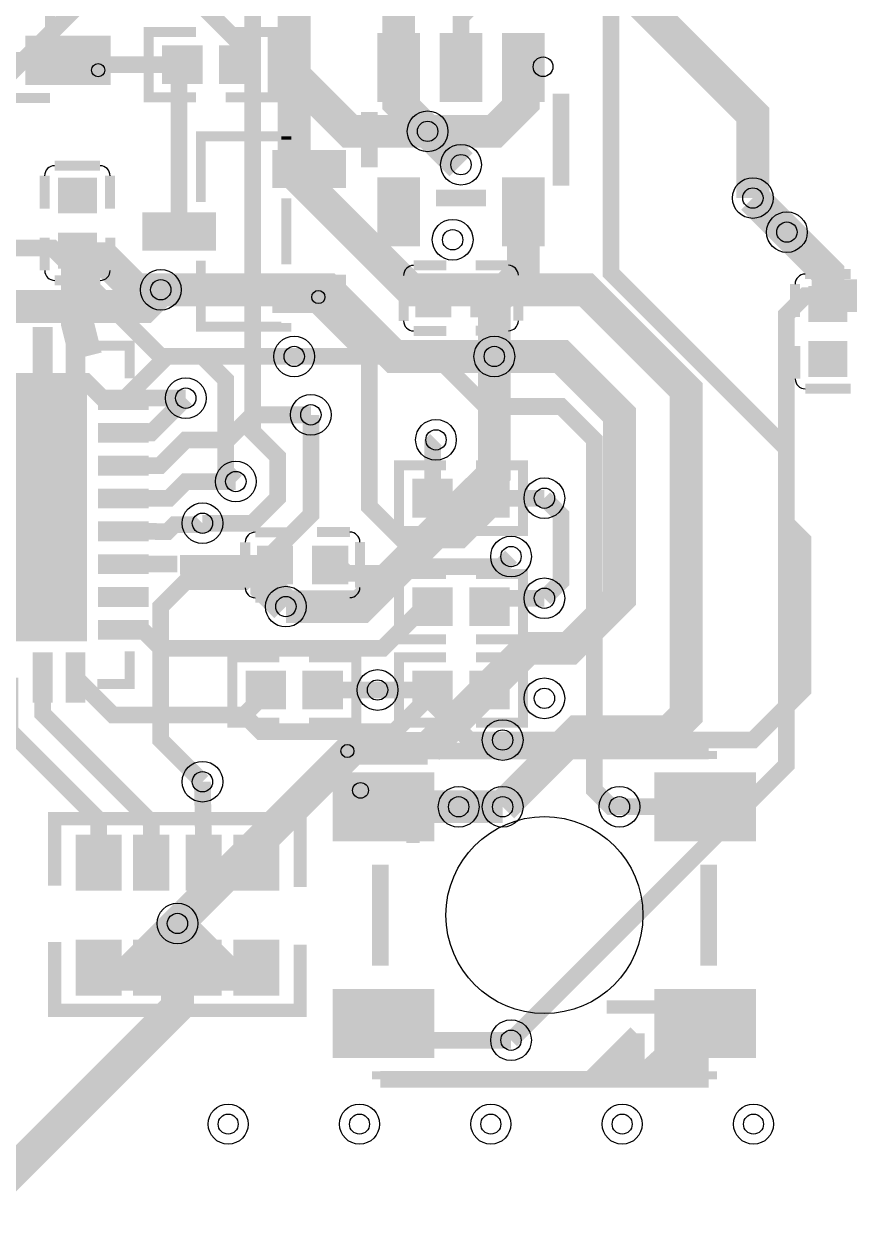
# Model space of a CAD drawing. Header units: millimetres. Extents: x -25 to 25, y -25 to 25.8.
# Drawn here: x 0.96 to 13.53, y -13.58 to 4.68 of the extents above; entities that cross this region are included whole.
import ezdxf

# ---------------------------------------------------------------- set-up
doc = ezdxf.new("R2010")
doc.units = ezdxf.units.MM
for name, color, linetype, true_color in [('BoardOutLine', 7, 'Continuous', 0xff00ff), ('BottomLayer', 7, 'Continuous', 0x0000ff), ('BottomSilkLayer', 7, 'Continuous', 0x66cc33), ('Document', 7, 'Continuous', 0xffffff), ('Hole', 7, 'Continuous', 0x222222), ('Multi-Layer', 7, 'Continuous', 0xc0c0c0), ('PWR', 7, 'Continuous', 0x008000), ('TopLayer', 7, 'Continuous', 0xff0000), ('TopPasteMaskLayer', 7, 'Continuous', 0x808080), ('TopSilkLayer', 7, 'Continuous', 0xffcc00), ('TopSolderMaskLayer', 7, 'Continuous', 0x800080)]:
    doc.layers.add(name, color=color, linetype=linetype, true_color=true_color)

msp = doc.modelspace()

# ---------------------------------------------------------------- hatches: boundary and pattern name
at = {"layer": 'Document'}
for points in [[(6.790017780035669, -7.790017780035555), (6.790017780035669, -6.740005080010292), (6.990017780035487, -6.740005080010292), (6.990017780035487, -7.790017780035555)], [(6.3650241300483685, -7.165024130048323), (7.415036830073632, -7.165024130048323), (7.415036830073632, -7.365024130048255), (6.3650241300483685, -7.365024130048255)], [(10.890017780035578, -10.390017780035578), (9.840005080010087, -10.390017780035578), (9.840005080010087, -10.190017780035646), (10.890017780035578, -10.190017780035646)], [(11.390017780035578, -10.190017780035646), (11.390017780035578, -11.390017780035691), (10.090017780035623, -11.390017780035691)]]:
    msp.add_hatch(color=256, dxfattribs=at).paths.add_polyline_path(points)
at = {"layer": 'TopLayer'}
for points in [[(1.0100076200152444, 4.480060960121932), (2.259994919989822, 4.480060960121932), (2.259994919989822, 3.7800355600711555), (1.0100076200152444, 3.7800355600711555)], [(6.970078740157533, 3.521107442214884), (6.370129540259086, 3.521082042164153), (6.3700787401576235, 4.52115824231646), (6.970129540259222, 4.521132842265615)], [(7.920015240030352, 3.521132842265729), (7.320015240030443, 3.521107442214884), (7.320015240030443, 4.52110744221477), (7.920015240030352, 4.52110744221477)], [(8.8699517399034, 3.521056642113308), (8.2699009398018, 3.521056642113308), (8.2699009398018, 4.521056642113194), (8.8699517399034, 4.521056642113194)], [(3.659994919989913, 3.794005588011146), (3.659994919989913, 4.334010668021392), (3.0943611887223597, 4.334010668021392), (3.0943611887223597, 3.794005588011146)], [(3.9600203200407122, 3.794005588011146), (3.9600203200407122, 4.334010668021392), (4.525654051308038, 4.334010668021392), (4.525654051308038, 3.794005588011146)], [(5.8432308864619245, 2.2080010160019583), (5.8432308864619245, 2.740005080010178), (4.773228346456563, 2.740005080010178), (4.773228346456563, 2.2080010160019583)], [(1.5080010160020265, 1.8210058420116866), (1.5080010160020265, 2.3210058420116866), (2.048006096012273, 2.3210058420116866), (2.048006096012273, 1.8210058420116866)], [(6.969977139954153, 1.3209296418592658), (6.369977139954244, 1.3209550419101106), (6.370027940055934, 2.3209296418592658), (6.969977139954153, 2.3209804419609554)], [(8.870053340106779, 1.3209296418592658), (8.27000254000518, 1.3209296418592658), (8.270053340106642, 2.3209550419101106), (8.870002540005089, 2.3209804419609554)], [(3.862788925577888, 1.258013716027449), (3.862788925577888, 1.7899923799847102), (2.7927863855727537, 1.7899923799847102), (2.7927863855727537, 1.258013716027449)], [(1.5080010160020265, 0.9810007620014858), (1.5080010160020265, 1.4810007620014858), (2.048006096012273, 1.4810007620014858), (2.048006096012273, 0.9810007620014858)], [(5.843256286512542, 0.30800101600198104), (5.843256286512542, 0.8400050800100871), (4.773253746507635, 0.8400050800100871), (4.773253746507635, 0.30800101600198104)], [(7.450012700025354, 0.23799847599684654), (6.950012700025354, 0.23799847599684654), (6.950012700025354, 0.7780035560070928), (7.450012700025354, 0.7780035560070928)], [(8.290017780035669, 0.23799847599684654), (7.790017780035669, 0.23799847599684654), (7.790017780035669, 0.7780035560070928), (8.290017780035669, 0.7780035560070928)], [(13.47802895605787, 0.6700025400050436), (13.47802895605787, 0.17000254000504356), (12.938023876047737, 0.17000254000504356), (12.938023876047737, 0.6700025400050436)], [(1.1099314198628463, -0.6415290830582308), (1.1099314198628463, 0.008483616967168928), (1.3899415798832706, 0.008483616967168928), (1.3899415798832706, -0.6415290830582308)], [(1.610058420116843, -0.6415290830582308), (1.610058420116843, 0.008483616967168928), (1.8900685801372674, 0.008483616967168928), (1.8900685801372674, -0.6415290830582308)], [(13.47802895605787, -0.17000254000515724), (13.47802895605787, -0.6700025400050436), (12.938023876047737, -0.6700025400050436), (12.938023876047737, -0.17000254000515724)], [(-1.8999999999999773, -4.694005588011237), (-1.8999999999999773, -0.8940055880111686), (1.900000000000091, -0.8940055880111686), (1.900000000000091, -4.694005588011237)], [(2.152476504953029, -1.1839471678944165), (2.152476504953029, -0.9039370078739921), (2.8024892049784285, -0.9039370078739921), (2.8024892049784285, -1.1839471678944165)], [(2.152476504953029, -1.6840741681484133), (2.152476504953029, -1.404064008127989), (2.8024892049784285, -1.404064008127989), (2.8024892049784285, -1.6840741681484133)], [(2.152476504953029, -2.1839471678943028), (2.152476504953029, -1.9039370078741058), (2.8024892049784285, -1.9039370078741058), (2.8024892049784285, -2.1839471678943028)], [(7.470002540004998, -2.8100076200153126), (7.470002540004998, -2.2700025400050663), (6.904368808737672, -2.2700025400050663), (6.904368808737672, -2.8100076200153126)], [(7.770027940055797, -2.8100076200153126), (7.770027940055797, -2.2700025400050663), (8.33566167132335, -2.2700025400050663), (8.33566167132335, -2.8100076200153126)], [(2.152476504953029, -2.6840741681482996), (2.152476504953029, -2.4040640081281026), (2.8024892049784285, -2.4040640081281026), (2.8024892049784285, -2.6840741681482996)], [(2.152476504953029, -3.1839471678943028), (2.152476504953029, -2.903937007874106), (2.8024892049784285, -2.903937007874106), (2.8024892049784285, -3.1839471678943028)], [(4.537007874015671, -3.2860045720091193), (5.037007874015671, -3.2860045720091193), (5.037007874015671, -3.8260096520193656), (4.537007874015671, -3.8260096520193656)], [(5.377012954025986, -3.2860045720091193), (5.877012954025986, -3.2860045720091193), (5.877012954025986, -3.8260096520193656), (5.377012954025986, -3.8260096520193656)], [(2.152476504953029, -3.6840741681482996), (2.152476504953029, -3.4040640081281026), (2.8024892049784285, -3.4040640081281026), (2.8024892049784285, -3.6840741681482996)], [(2.152476504953029, -4.1839471678944165), (2.152476504953029, -3.903937007873992), (2.8024892049784285, -3.903937007873992), (2.8024892049784285, -4.1839471678944165)], [(7.470002540004998, -3.9210058420117093), (7.470002540004998, -4.461010922021842), (6.904368808737672, -4.461010922021842), (6.904368808737672, -3.9210058420117093)], [(7.770027940055797, -3.9210058420117093), (7.770027940055797, -4.461010922021842), (8.33566167132335, -4.461010922021842), (8.33566167132335, -3.9210058420117093)], [(2.152476504953029, -4.684074168148413), (2.152476504953029, -4.404064008127989), (2.8024892049784285, -4.404064008127989), (2.8024892049784285, -4.684074168148413)], [(1.1099314198628463, -5.596494792989574), (1.1099314198628463, -4.9465074930150195), (1.3899415798832706, -4.9465074930150195), (1.3899415798832706, -5.596494792989574)], [(1.610058420116843, -5.596494792989574), (1.610058420116843, -4.9465074930150195), (1.8900685801372674, -4.9465074930150195), (1.8900685801372674, -5.596494792989574)], [(4.9299974599948655, -5.191008382016776), (4.9299974599948655, -5.731013462027022), (4.36436372872754, -5.731013462027022), (4.36436372872754, -5.191008382016776)], [(5.230022860045665, -5.191008382016776), (5.230022860045665, -5.731013462027022), (5.795656591313218, -5.731013462027022), (5.795656591313218, -5.191008382016776)], [(7.470002540004998, -5.191008382016776), (7.470002540004998, -5.731013462027022), (6.904368808737672, -5.731013462027022), (6.904368808737672, -5.191008382016776)], [(7.770027940055797, -5.191008382016776), (7.770027940055797, -5.731013462027022), (8.33566167132335, -5.731013462027022), (8.33566167132335, -5.191008382016776)], [(7.1905257810515195, -7.739065278130511), (5.689382778765548, -7.739065278130511), (5.689382778765548, -6.74084328168658), (7.1905257810515195, -6.74084328168658)], [(12.08928117856226, -7.739065278130511), (10.590678181356225, -7.739065278130511), (10.590678181356225, -6.74084328168658), (12.08928117856226, -6.74084328168658)], [(1.7771145542292288, -7.689966979933956), (2.42710185420367, -7.689966979933956), (2.42710185420367, -8.489966979934024), (1.7771145542292288, -8.489966979934024)], [(2.6519431038861967, -7.689966979933956), (3.1519685039370415, -7.689966979933956), (3.1519685039370415, -8.489966979934024), (2.6519431038861967, -8.489966979934024)], [(3.4520447040895306, -7.689966979933956), (3.952070104140148, -7.689966979933956), (3.952070104140148, -8.489966979934024), (3.4520447040895306, -8.489966979934024)], [(4.176911353822788, -7.689966979933956), (4.826898653797343, -7.689966979933956), (4.826898653797343, -8.489966979934024), (4.176911353822788, -8.489966979934024)], [(1.7771145542292288, -9.289814579629251), (2.42710185420367, -9.289814579629251), (2.42710185420367, -10.089814579629092), (1.7771145542292288, -10.089814579629092)], [(2.6519431038861967, -9.289814579629251), (3.1519685039370415, -9.289814579629251), (3.1519685039370415, -10.089814579629092), (2.6519431038861967, -10.089814579629092)], [(3.4520447040895306, -9.289814579629251), (3.952070104140148, -9.289814579629251), (3.952070104140148, -10.089814579629092), (3.4520447040895306, -10.089814579629092)], [(4.176911353822788, -9.289814579629251), (4.826898653797343, -9.289814579629251), (4.826898653797343, -10.089814579629092), (4.176911353822788, -10.089814579629092)], [(7.1905257810515195, -11.039090678181424), (5.689382778765548, -11.039090678181424), (5.689382778765548, -10.040868681737493), (7.1905257810515195, -10.040868681737493)], [(12.08928117856226, -11.039090678181424), (10.590678181356225, -11.039090678181424), (10.590678181356225, -10.040868681737493), (12.08928117856226, -10.040868681737493)]]:
    msp.add_hatch(color=256, dxfattribs=at).paths.add_polyline_path(points)
at = {"layer": 'TopPasteMaskLayer'}
for points in [[(1.0100076200152444, 4.480060960121932), (2.259994919989822, 4.480060960121932), (2.259994919989822, 3.7800355600711555), (1.0100076200152444, 3.7800355600711555)], [(6.970078740157533, 3.521107442214884), (6.370129540259086, 3.521082042164153), (6.3700787401576235, 4.52115824231646), (6.970129540259222, 4.521132842265615)], [(7.920015240030352, 3.521132842265729), (7.320015240030443, 3.521107442214884), (7.320015240030443, 4.52110744221477), (7.920015240030352, 4.52110744221477)], [(8.8699517399034, 3.521056642113308), (8.2699009398018, 3.521056642113308), (8.2699009398018, 4.521056642113194), (8.8699517399034, 4.521056642113194)], [(3.675006350012609, 3.834010668021392), (3.675006350012609, 4.294005588011146), (3.6350012700027037, 4.334010668021392), (3.1343662687324922, 4.334010668021392), (3.0943611887223597, 4.294005588011146), (3.0943611887223597, 3.834010668021392), (3.1343662687324922, 3.794005588011146), (3.6350012700027037, 3.794005588011146)], [(3.945008890017789, 3.834010668021392), (3.945008890017789, 4.294005588011146), (3.9850139700279215, 4.334010668021392), (4.4856489712979055, 4.334010668021392), (4.525654051308038, 4.294005588011146), (4.525654051308038, 3.834010668021392), (4.4856489712979055, 3.794005588011146), (3.9850139700279215, 3.794005588011146)], [(5.8432308864619245, 2.2080010160019583), (5.8432308864619245, 2.740005080010178), (4.773228346456563, 2.740005080010178), (4.773228346456563, 2.2080010160019583)], [(1.5080010160020265, 1.8210058420116866), (1.5080010160020265, 2.3210058420116866), (2.048006096012273, 2.3210058420116866), (2.048006096012273, 1.8210058420116866)], [(6.969977139954153, 1.3209296418592658), (6.369977139954244, 1.3209550419101106), (6.370027940055934, 2.3209296418592658), (6.969977139954153, 2.3209804419609554)], [(8.870053340106779, 1.3209296418592658), (8.27000254000518, 1.3209296418592658), (8.270053340106642, 2.3209550419101106), (8.870002540005089, 2.3209804419609554)], [(3.862788925577888, 1.258013716027449), (3.862788925577888, 1.7899923799847102), (2.7927863855727537, 1.7899923799847102), (2.7927863855727537, 1.258013716027449)], [(1.5080010160020265, 0.9810007620014858), (1.5080010160020265, 1.4810007620014858), (2.048006096012273, 1.4810007620014858), (2.048006096012273, 0.9810007620014858)], [(5.843256286512542, 0.30800101600198104), (5.843256286512542, 0.8400050800100871), (4.773253746507635, 0.8400050800100871), (4.773253746507635, 0.30800101600198104)], [(7.450012700025354, 0.23799847599684654), (6.950012700025354, 0.23799847599684654), (6.950012700025354, 0.7780035560070928), (7.450012700025354, 0.7780035560070928)], [(8.290017780035669, 0.23799847599684654), (7.790017780035669, 0.23799847599684654), (7.790017780035669, 0.7780035560070928), (8.290017780035669, 0.7780035560070928)], [(13.47802895605787, 0.6700025400050436), (13.47802895605787, 0.17000254000504356), (12.938023876047737, 0.17000254000504356), (12.938023876047737, 0.6700025400050436)], [(1.1099314198628463, -0.6415290830582308), (1.1099314198628463, 0.008483616967168928), (1.3899415798832706, 0.008483616967168928), (1.3899415798832706, -0.6415290830582308)], [(1.610058420116843, -0.6415290830582308), (1.610058420116843, 0.008483616967168928), (1.8900685801372674, 0.008483616967168928), (1.8900685801372674, -0.6415290830582308)], [(13.47802895605787, -0.17000254000515724), (13.47802895605787, -0.6700025400050436), (12.938023876047737, -0.6700025400050436), (12.938023876047737, -0.17000254000515724)], [(2.152476504953029, -1.1839471678944165), (2.152476504953029, -0.9039370078739921), (2.8024892049784285, -0.9039370078739921), (2.8024892049784285, -1.1839471678944165)], [(-1.5199898399796439, -4.313995427990903), (-1.5199898399796439, -1.274015748031502), (1.5199898399796439, -1.274015748031502), (1.5199898399796439, -4.313995427990903)], [(2.152476504953029, -1.6840741681484133), (2.152476504953029, -1.404064008127989), (2.8024892049784285, -1.404064008127989), (2.8024892049784285, -1.6840741681484133)], [(2.152476504953029, -2.1839471678943028), (2.152476504953029, -1.9039370078741058), (2.8024892049784285, -1.9039370078741058), (2.8024892049784285, -2.1839471678943028)], [(7.4850139700279215, -2.7700025400050663), (7.4850139700279215, -2.3100076200153126), (7.445008890017789, -2.2700025400050663), (6.944373888747805, -2.2700025400050663), (6.904368808737672, -2.3100076200153126), (6.904368808737672, -2.7700025400050663), (6.944373888747805, -2.8100076200153126), (7.445008890017789, -2.8100076200153126)], [(7.755016510033101, -2.7700025400050663), (7.755016510033101, -2.3100076200153126), (7.795021590043234, -2.2700025400050663), (8.295656591313218, -2.2700025400050663), (8.33566167132335, -2.3100076200153126), (8.33566167132335, -2.7700025400050663), (8.295656591313218, -2.8100076200153126), (7.795021590043234, -2.8100076200153126)], [(2.152476504953029, -2.6840741681482996), (2.152476504953029, -2.4040640081281026), (2.8024892049784285, -2.4040640081281026), (2.8024892049784285, -2.6840741681482996)], [(2.152476504953029, -3.1839471678943028), (2.152476504953029, -2.903937007874106), (2.8024892049784285, -2.903937007874106), (2.8024892049784285, -3.1839471678943028)], [(4.537007874015671, -3.2860045720091193), (5.037007874015671, -3.2860045720091193), (5.037007874015671, -3.8260096520193656), (4.537007874015671, -3.8260096520193656)], [(5.377012954025986, -3.2860045720091193), (5.877012954025986, -3.2860045720091193), (5.877012954025986, -3.8260096520193656), (5.377012954025986, -3.8260096520193656)], [(2.152476504953029, -3.6840741681482996), (2.152476504953029, -3.4040640081281026), (2.8024892049784285, -3.4040640081281026), (2.8024892049784285, -3.6840741681482996)], [(2.152476504953029, -4.1839471678944165), (2.152476504953029, -3.903937007873992), (2.8024892049784285, -3.903937007873992), (2.8024892049784285, -4.1839471678944165)], [(7.4850139700279215, -3.9610109220219556), (7.4850139700279215, -4.421005842011709), (7.445008890017789, -4.461010922021842), (6.944373888747805, -4.461010922021842), (6.904368808737672, -4.421005842011709), (6.904368808737672, -3.9610109220219556), (6.944373888747805, -3.9210058420117093), (7.445008890017789, -3.9210058420117093)], [(7.755016510033101, -3.9610109220219556), (7.755016510033101, -4.421005842011709), (7.795021590043234, -4.461010922021842), (8.295656591313218, -4.461010922021842), (8.33566167132335, -4.421005842011709), (8.33566167132335, -3.9610109220219556), (8.295656591313218, -3.9210058420117093), (7.795021590043234, -3.9210058420117093)], [(2.152476504953029, -4.684074168148413), (2.152476504953029, -4.404064008127989), (2.8024892049784285, -4.404064008127989), (2.8024892049784285, -4.684074168148413)], [(1.1099314198628463, -5.596494792989574), (1.1099314198628463, -4.9465074930150195), (1.3899415798832706, -4.9465074930150195), (1.3899415798832706, -5.596494792989574)], [(1.610058420116843, -5.596494792989574), (1.610058420116843, -4.9465074930150195), (1.8900685801372674, -4.9465074930150195), (1.8900685801372674, -5.596494792989574)], [(4.945008890017789, -5.231013462027022), (4.945008890017789, -5.691008382016776), (4.905003810007656, -5.731013462027022), (4.404368808737672, -5.731013462027022), (4.36436372872754, -5.691008382016776), (4.36436372872754, -5.231013462027022), (4.404368808737672, -5.191008382016776), (4.905003810007656, -5.191008382016776)], [(5.215011430022969, -5.231013462027022), (5.215011430022969, -5.691008382016776), (5.255016510033101, -5.731013462027022), (5.7556515113030855, -5.731013462027022), (5.795656591313218, -5.691008382016776), (5.795656591313218, -5.231013462027022), (5.7556515113030855, -5.191008382016776), (5.255016510033101, -5.191008382016776)], [(7.4850139700279215, -5.231013462027022), (7.4850139700279215, -5.691008382016776), (7.445008890017789, -5.731013462027022), (6.944373888747805, -5.731013462027022), (6.904368808737672, -5.691008382016776), (6.904368808737672, -5.231013462027022), (6.944373888747805, -5.191008382016776), (7.445008890017789, -5.191008382016776)], [(7.755016510033101, -5.231013462027022), (7.755016510033101, -5.691008382016776), (7.795021590043234, -5.731013462027022), (8.295656591313218, -5.731013462027022), (8.33566167132335, -5.691008382016776), (8.33566167132335, -5.231013462027022), (8.295656591313218, -5.191008382016776), (7.795021590043234, -5.191008382016776)], [(7.1905257810515195, -7.739065278130511), (5.689382778765548, -7.739065278130511), (5.689382778765548, -6.74084328168658), (7.1905257810515195, -6.74084328168658)], [(12.08928117856226, -7.739065278130511), (10.590678181356225, -7.739065278130511), (10.590678181356225, -6.74084328168658), (12.08928117856226, -6.74084328168658)], [(1.7771145542292288, -7.689966979933956), (2.42710185420367, -7.689966979933956), (2.42710185420367, -8.489966979934024), (1.7771145542292288, -8.489966979934024)], [(2.6519431038861967, -7.689966979933956), (3.1519685039370415, -7.689966979933956), (3.1519685039370415, -8.489966979934024), (2.6519431038861967, -8.489966979934024)], [(3.4520447040895306, -7.689966979933956), (3.952070104140148, -7.689966979933956), (3.952070104140148, -8.489966979934024), (3.4520447040895306, -8.489966979934024)], [(4.176911353822788, -7.689966979933956), (4.826898653797343, -7.689966979933956), (4.826898653797343, -8.489966979934024), (4.176911353822788, -8.489966979934024)], [(1.7771145542292288, -9.289814579629251), (2.42710185420367, -9.289814579629251), (2.42710185420367, -10.089814579629092), (1.7771145542292288, -10.089814579629092)], [(2.6519431038861967, -9.289814579629251), (3.1519685039370415, -9.289814579629251), (3.1519685039370415, -10.089814579629092), (2.6519431038861967, -10.089814579629092)], [(3.4520447040895306, -9.289814579629251), (3.952070104140148, -9.289814579629251), (3.952070104140148, -10.089814579629092), (3.4520447040895306, -10.089814579629092)], [(4.176911353822788, -9.289814579629251), (4.826898653797343, -9.289814579629251), (4.826898653797343, -10.089814579629092), (4.176911353822788, -10.089814579629092)], [(7.1905257810515195, -11.039090678181424), (5.689382778765548, -11.039090678181424), (5.689382778765548, -10.040868681737493), (7.1905257810515195, -10.040868681737493)], [(12.08928117856226, -11.039090678181424), (10.590678181356225, -11.039090678181424), (10.590678181356225, -10.040868681737493), (12.08928117856226, -10.040868681737493)]]:
    msp.add_hatch(color=256, dxfattribs=at).paths.add_polyline_path(points)
at = {"layer": 'TopSilkLayer'}
msp.add_hatch(color=256, dxfattribs=at).paths.add_polyline_path([(10.290017780035669, -10.690017780035646), (10.290017780035669, -11.2900431800864), (10.190017780035532, -11.390043180086423), (9.589992379984778, -11.390043180086423)])
at = {"layer": 'TopSolderMaskLayer'}
for points in [[(0.9846080853400281, 4.505461932582762), (2.285394454665038, 4.505461932582762), (2.285394454665038, 3.7546345876102123), (0.9846080853400281, 3.7546345876102123)], [(6.995087207378674, 3.4961023625272674), (6.345129541871984, 3.4960756921514076), (6.345074507353274, 4.546168403304478), (6.995142241897383, 4.546141732928618)], [(7.945021590043098, 3.496129032903241), (7.295008890017925, 3.4961023625272674), (7.295008890017925, 4.546115062552644), (7.945021590043098, 4.546115062552644)], [(8.894955972707749, 3.496049021775434), (8.24488823816364, 3.496049021775434), (8.24488823816364, 4.546061721800811), (8.894955972707749, 4.546061721800811)], [(3.6853926896897065, 3.7686055372111014), (3.6853926896897065, 4.359410718821437), (3.068961137922315, 4.359410718821437), (3.068961137922315, 3.7686055372111014)], [(3.9346225503406913, 3.7686055372111014), (3.9346225503406913, 4.359410718821437), (4.55105410210831, 4.359410718821437), (4.55105410210831, 3.7686055372111014)], [(5.868624907719322, 2.1826046033089597), (5.868624907719322, 2.765408768917382), (4.747822266114099, 2.765408768917382), (4.747822266114099, 2.1826046033089597)], [(1.4805687030728905, 1.7974767450946274), (1.4805687030728905, 2.344513433711654), (2.075438408941409, 2.344513433711654), (2.075438408941409, 1.7974767450946274)], [(6.994977138341255, 1.2959232918465204), (6.344964438316083, 1.295949962222494), (6.345019472834565, 2.3459359918718974), (6.994977138341255, 2.3459893326238443)], [(8.89506604174494, 1.2959232918465204), (8.244998307201058, 1.2959232918465204), (8.24505334171954, 2.345962662247871), (8.895011007226458, 2.3459893326238443)], [(3.888195005920352, 1.2326148779296773), (3.888195005920352, 1.8153912180824818), (2.7673923643151284, 1.8153912180824818), (2.7673923643151284, 1.2326148779296773)], [(1.4805687030728905, 0.9574931703015181), (1.4805687030728905, 1.504529858918545), (2.075438408941409, 1.504529858918545), (2.075438408941409, 0.9574931703015181)], [(5.868651513678742, 0.28259732709477703), (5.868651513678742, 0.8654014927031994), (4.747848872073291, 0.8654014927031994), (4.747848872073291, 0.28259732709477703)], [(7.475424363751927, 0.21259842519680205), (6.924624262151838, 0.21259842519680205), (6.924624262151838, 0.8034036068071373), (7.475424363751927, 0.8034036068071373)], [(8.315406217909185, 0.21259842519680205), (7.764606116308869, 0.21259842519680205), (7.764606116308869, 0.8034036068071373), (8.315406217909185, 0.8034036068071373)], [(13.50546126898712, 0.6935101317050112), (13.50546126898712, 0.14647344308798438), (12.910591563118487, 0.14647344308798438), (12.910591563118487, 0.6935101317050112)], [(1.0989896762803255, -0.7004994114488454), (1.0989896762803255, 0.06744012094691243), (1.4008833234657914, 0.06744012094691243), (1.4008833234657914, -0.7004994114488454)], [(1.5991166765343223, -0.7004994114488454), (1.5991166765343223, 0.06744012094691243), (1.9010103237197882, 0.06744012094691243), (1.9010103237197882, -0.7004994114488454)], [(13.50546126898712, -0.14647344308809807), (13.50546126898712, -0.6935101317051249), (12.910591563118487, -0.6935101317051249), (12.910591563118487, -0.14647344308809807)], [(-1.9254000508001354, -4.719405638811281), (-1.9254000508001354, -0.8686055372111241), (1.9254000508001354, -0.8686055372111241), (1.9254000508001354, -4.719405638811281)], [(2.093506176562414, -1.1948889114769372), (2.093506176562414, -0.8929952642914714), (2.861445708958172, -0.8929952642914714), (2.861445708958172, -1.1948889114769372)], [(2.093506176562414, -1.695015911730934), (2.093506176562414, -1.3931222645454682), (2.861445708958172, -1.3931222645454682), (2.861445708958172, -1.695015911730934)], [(2.093506176562414, -2.194888911476937), (2.093506176562414, -1.8929952642914714), (2.861445708958172, -1.8929952642914714), (2.861445708958172, -2.194888911476937)], [(7.495400309705019, -2.835407670815357), (7.495400309705019, -2.244602489205022), (6.878968757937628, -2.244602489205022), (6.878968757937628, -2.835407670815357)], [(7.744630170356004, -2.835407670815357), (7.744630170356004, -2.244602489205022), (8.361061722123395, -2.244602489205022), (8.361061722123395, -2.835407670815357)], [(2.093506176562414, -2.695015911730934), (2.093506176562414, -2.393122264545468), (2.861445708958172, -2.393122264545468), (2.861445708958172, -2.695015911730934)], [(2.093506176562414, -3.194888911476937), (2.093506176562414, -2.8929952642914714), (2.861445708958172, -2.8929952642914714), (2.861445708958172, -3.194888911476937)], [(4.511619436142155, -3.260604521209075), (5.062419537742471, -3.260604521209075), (5.062419537742471, -3.85140970281941), (4.511619436142155, -3.85140970281941)], [(5.3516012902994134, -3.260604521209075), (5.902401391899502, -3.260604521209075), (5.902401391899502, -3.85140970281941), (5.3516012902994134, -3.85140970281941)], [(2.093506176562414, -3.695015911730934), (2.093506176562414, -3.393122264545468), (2.861445708958172, -3.393122264545468), (2.861445708958172, -3.695015911730934)], [(2.093506176562414, -4.194888911476937), (2.093506176562414, -3.8929952642914714), (2.861445708958172, -3.8929952642914714), (2.861445708958172, -4.194888911476937)], [(7.495400309705019, -3.895605791211551), (7.495400309705019, -4.486410972822), (6.878968757937628, -4.486410972822), (6.878968757937628, -3.895605791211551)], [(7.744630170356004, -3.895605791211551), (7.744630170356004, -4.486410972822), (8.361061722123395, -4.486410972822), (8.361061722123395, -3.895605791211551)], [(2.093506176562414, -4.695015911730934), (2.093506176562414, -4.393122264545468), (2.861445708958172, -4.393122264545468), (2.861445708958172, -4.695015911730934)], [(1.0989896762803255, -5.655451296969318), (1.0989896762803255, -4.887541772761438), (1.4008833234657914, -4.887541772761438), (1.4008833234657914, -5.655451296969318)], [(1.5991166765343223, -5.655451296969318), (1.5991166765343223, -4.887541772761438), (1.9010103237197882, -4.887541772761438), (1.9010103237197882, -5.655451296969318)], [(4.955395229694886, -5.165608331216731), (4.955395229694886, -5.756413512827066), (4.338963677927268, -5.756413512827066), (4.338963677927268, -5.165608331216731)], [(5.204625090345871, -5.165608331216731), (5.204625090345871, -5.756413512827066), (5.821056642113263, -5.756413512827066), (5.821056642113263, -5.165608331216731)], [(7.495400309705019, -5.165608331216731), (7.495400309705019, -5.756413512827066), (6.878968757937628, -5.756413512827066), (6.878968757937628, -5.165608331216731)], [(7.744630170356004, -5.165608331216731), (7.744630170356004, -5.756413512827066), (8.361061722123395, -5.756413512827066), (8.361061722123395, -5.165608331216731)], [(7.215946046945874, -7.764416296574495), (5.663964233304796, -7.764416296574495), (5.663964233304796, -6.715484521291614), (7.215946046945874, -6.715484521291614)], [(12.114661874485137, -7.764416296574495), (10.565306087601357, -7.764416296574495), (10.565306087601357, -6.715484521291614), (12.114661874485137, -6.715484521291614)], [(1.75171549596746, -7.664570154946773), (2.452500912465439, -7.664570154946773), (2.452500912465439, -8.515370256547044), (1.75171549596746, -8.515370256547044)], [(2.6265417627610077, -7.664570154946773), (3.1773698450622305, -7.664570154946773), (3.1773698450622305, -8.515370256547044), (2.6265417627610077, -8.515370256547044)], [(3.426643362964114, -7.664570154946773), (3.9774714452655644, -7.664570154946773), (3.9774714452655644, -8.515370256547044), (3.426643362964114, -8.515370256547044)], [(4.151512295561133, -7.664570154946773), (4.8522977120589985, -7.664570154946773), (4.8522977120589985, -8.515370256547044), (4.151512295561133, -8.515370256547044)], [(1.75171549596746, -9.264411303016232), (2.452500912465439, -9.264411303016232), (2.452500912465439, -10.115211404616389), (1.75171549596746, -10.115211404616389)], [(2.6265417627610077, -9.264411303016232), (3.1773698450622305, -9.264411303016232), (3.1773698450622305, -10.115211404616389), (2.6265417627610077, -10.115211404616389)], [(3.426643362964114, -9.264411303016232), (3.9774714452655644, -9.264411303016232), (3.9774714452655644, -10.115211404616389), (3.426643362964114, -10.115211404616389)], [(4.151512295561133, -9.264411303016232), (4.8522977120589985, -9.264411303016232), (4.8522977120589985, -10.115211404616389), (4.151512295561133, -10.115211404616389)], [(7.215946046945874, -11.064444277275697), (5.663964233304796, -11.064444277275697), (5.663964233304796, -10.015512501992816), (7.215946046945874, -10.015512501992816)], [(12.114661874485137, -11.064444277275697), (10.565306087601357, -11.064444277275697), (10.565306087601357, -10.015512501992816), (12.114661874485137, -10.015512501992816)]]:
    msp.add_hatch(color=256, dxfattribs=at).paths.add_polyline_path(points)

# ---------------------------------------------------------------- linework, layer by layer
at = {"layer": 'BoardOutLine'}
msp.add_circle((0, 0), 25.000000000000004, dxfattribs=at)
at = {"layer": 'BottomLayer', "const_width": 0.25400050800101603}
for points in [[(-13.84810769621538, 17.637769875539675), (-13.84810769621538, 16.261112522225062), (-9.017018034036028, 11.43002286004571), (-9.017018034036028, 6.604013208026345), (-1.651003302006643, -0.7620015240030398), (1.9050038100076563, -0.7620015240030398), (2.1590043180086695, -1.016002032004053), (3.429006858013736, -1.016002032004053)], [(4.318008636017339, 14.35102870205742), (4.445008890017789, 14.35102870205742), (4.445008890017789, -1.5240030480060796), (4.826009652019366, -1.9050038100076563), (4.826009652019366, -2.5400050800101326), (4.445008890017789, -2.9210058420117093), (3.6830073660146354, -2.9210058420117093)], [(-3.5560071120141856, 3.048006096012159), (-3.5560071120141856, 2.2860045720091193), (-3.048006096012159, 1.7780035560070928), (-1.397002794005516, 1.7780035560070928), (2.667005334010696, 5.842011684023305), (2.667005334010696, 14.224028448056856)], [(8.382016764033551, -10.795021590043234), (12.573025146050213, -6.604013208026458), (12.573025146050213, -1.7780035560070928), (9.90601981203963, 0.8890017780034896), (9.90601981203963, 9.398018796037604)], [(-0.25400050800101326, 1.2700025400050663), (1.3970027940056298, 1.2700025400050663), (3.048006096012159, -0.38100076200157673), (3.6830073660146354, -0.38100076200157673), (4.0373380746761995, -0.7353314706629135), (4.0373380746761995, -2.1323342646685433), (4.191008382016889, -2.2860045720091193)], [(10.03302006604008, -7.239014478028935), (9.90601981203963, -7.239014478028935), (9.652019304038731, -6.9850139700279215), (9.652019304038731, -1.651003302006643), (9.144018288036705, -1.1430022860046165), (8.001016002031974, -1.1430022860046165), (7.239014478029048, -0.38100076200157673), (5.080010160020265, -0.38100076200157673)], [(3.6830073660146354, -6.858013716027472), (3.048006096012159, -6.223012446024882), (3.048006096012159, -4.191008382016776), (3.429006858013736, -3.8100076200153126), (4.318008636017339, -3.8100076200153126), (5.334010668021392, -2.794005588011146), (5.334010668021392, -1.2700025400050663)], [(8.890017780035578, -4.064008128016326), (9.144018288036705, -3.8100076200153126), (9.144018288036705, -2.794005588011146), (8.890017780035578, -2.5400050800101326)], [(6.350012700025445, -5.461010922021842), (6.9850139700279215, -5.461010922021842), (7.747015494031075, -6.223012446024882), (8.255016510033101, -6.223012446024882)]]:
    msp.add_lwpolyline(points, dxfattribs=at)
at = {"layer": 'BottomSilkLayer'}
msp.add_circle((0, 0), 25.000000000000004, dxfattribs=at)
at = {"layer": 'Document'}
for centre, radius in [((2.0949961899924574, 3.9799339598678216), 0.10007620015240032), ((8.870205740411393, 4.030988061976018), 0.15011430022860048), ((5.448310896621706, 0.5240030480060796), 0.10007620015240032), ((6.0901701803402375, -6.990093980188021), 0.11988823977647957)]:
    msp.add_circle(centre, radius, dxfattribs=at)
at = {"layer": 'Hole'}
for centre, radius in [((7.112014224028371, 3.048006096012159), 0.15499110998222), ((7.620015240030398, 2.5400050800101326), 0.15499110998222), ((12.065024130048187, 2.032004064008106), 0.15499110998222), ((12.583947167894394, 1.5130810261620127), 0.15499110998222), ((7.493014986029948, 1.397002794005516), 0.15499110998222), ((3.048006096012159, 0.6350012700024763), 0.15499110998222), ((5.080010160020265, -0.38100076200157673), 0.15499110998222), ((8.128016256032424, -0.38100076200157673), 0.15499110998222), ((3.429006858013736, -1.016002032004053), 0.15499110998222), ((5.334010668021392, -1.2700025400050663), 0.15499110998222), ((7.239014478029048, -1.651003302006643), 0.15499110998222), ((4.191008382016889, -2.2860045720091193), 0.15499110998222), ((8.890017780035578, -2.5400050800101326), 0.15499110998222), ((3.6830073660146354, -2.9210058420117093), 0.15499110998222), ((8.382016764033551, -3.429006858013736), 0.15499110998222), ((8.890017780035578, -4.064008128016326), 0.15499110998222), ((4.953009906019815, -4.191008382016776), 0.15499110998222), ((6.350012700025445, -5.461010922021842), 0.15499110998222), ((8.890017780035578, -5.588011176022405), 0.15499110998222), ((8.255016510033101, -6.223012446024882), 0.15499110998222), ((3.6830073660146354, -6.858013716027472), 0.15499110998222), ((7.584709169418375, -7.240030480060909), 0.15499110998222), ((8.255016510033101, -7.239014478028935), 0.15499110998222), ((10.03302006604008, -7.239014478028935), 0.15499110998222), ((3.302006604013286, -9.017018034036141), 0.15499110998222), ((8.382016764033551, -10.795021590043234), 0.15499110998222), ((4.074676149352399, -12.07289814579633), 0.15250190500381003), ((6.074676149352399, -12.07289814579633), 0.15250190500381003), ((8.074676149352399, -12.07289814579633), 0.15250190500381003), ((10.074676149352399, -12.07289814579633), 0.15250190500381003), ((12.074676149352399, -12.07289814579633), 0.15250190500381003)]:
    msp.add_circle(centre, radius, dxfattribs=at)
at = {"layer": 'Multi-Layer'}
for centre, radius in [((7.112014224028371, 3.048006096012159), 0.31000762001524007), ((7.620015240030398, 2.5400050800101326), 0.31000762001524007), ((12.065024130048187, 2.032004064008106), 0.31000762001524007), ((7.493014986029948, 1.397002794005516), 0.31000762001524007), ((12.583947167894394, 1.5130810261620127), 0.31000762001524007), ((3.048006096012159, 0.6350012700024763), 0.31000762001524007), ((5.080010160020265, -0.38100076200157673), 0.31000762001524007), ((8.128016256032424, -0.38100076200157673), 0.31000762001524007), ((3.429006858013736, -1.016002032004053), 0.31000762001524007), ((5.334010668021392, -1.2700025400050663), 0.31000762001524007), ((7.239014478029048, -1.651003302006643), 0.31000762001524007), ((4.191008382016889, -2.2860045720091193), 0.31000762001524007), ((8.890017780035578, -2.5400050800101326), 0.31000762001524007), ((3.6830073660146354, -2.9210058420117093), 0.31000762001524007), ((8.382016764033551, -3.429006858013736), 0.31000762001524007), ((8.890017780035578, -4.064008128016326), 0.31000762001524007), ((4.953009906019815, -4.191008382016776), 0.31000762001524007), ((6.350012700025445, -5.461010922021842), 0.31000762001524007), ((8.890017780035578, -5.588011176022405), 0.31000762001524007), ((8.255016510033101, -6.223012446024882), 0.31000762001524007), ((3.6830073660146354, -6.858013716027472), 0.31000762001524007), ((7.584709169418375, -7.240030480060909), 0.31000762001524007), ((8.255016510033101, -7.239014478028935), 0.31000762001524007), ((10.03302006604008, -7.239014478028935), 0.31000762001524007), ((3.302006604013286, -9.017018034036141), 0.31000762001524007), ((8.382016764033551, -10.795021590043234), 0.31000762001524007), ((4.074676149352399, -12.07289814579633), 0.30500381000762006), ((6.074676149352399, -12.07289814579633), 0.30500381000762006), ((8.074676149352399, -12.07289814579633), 0.30500381000762006), ((10.074676149352399, -12.07289814579633), 0.30500381000762006), ((12.074676149352399, -12.07289814579633), 0.30500381000762006)]:
    msp.add_circle(centre, radius, dxfattribs=at)
at = {"layer": 'PWR'}
for points, const_width in [([(11.049022098044134, -3.9370078740157624), (11.049022098044134, -0.8890017780036032), (9.525019050038054, 0.6350012700024763), (6.858013716027472, 0.6350012700024763), (5.080010160020265, 2.413004826009683), (5.080010160020265, 9.652019304038618)], 0.5), ([(12.065024130048187, 2.032004064008106), (12.065024130048187, 3.3020066040131724), (9.398018796037604, 5.969011938023868), (9.398018796037604, 8.255016510032988), (8.763017526035128, 8.890017780035578), (7.112014224028371, 8.890017780035578)], 0.5), ([(7.112014224028371, 3.048006096012159), (5.927914655829454, 3.048006096012159), (5.080010160020265, 3.8959105918212344)], 0.5), ([(7.112014224028371, 3.048006096012159), (7.620015240030398, 2.5400050800101326)], 0.5), ([(7.620015240030398, 2.5400050800101326), (7.112014224028371, 3.048006096012159)], 0.25400050800101603), ([(12.5840233680467, 1.5130048260097055), (12.065024130048187, 2.032004064008106)], 0.5), ([(3.048006096012159, 0.6350012700024763), (2.794005588011146, 0.38100076200146304), (-3.048006096012159, 0.38100076200146304), (-5.080010160020265, -1.651003302006643), (-5.080010160020265, -2.667005334010696), (-5.969011938023868, -3.5560071120142993)], 0.5), ([(4.572009144018239, 0.6350012700024763), (3.048006096012159, 0.6350012700024763)], 0.5), ([(8.128016256032424, -0.38100076200157673), (6.604013208026345, -0.38100076200157673), (5.588011176022292, 0.6350012700024763), (4.161798323596713, 0.6350012700024763)], 0.5), ([(4.953009906019815, -4.191008382016776), (6.096012192024318, -4.191008382016776), (8.128016256032424, -2.1590043180086695), (8.128016256032424, -0.38100076200157673)], 0.5), ([(8.128016256032424, -0.38100076200157673), (9.144018288036705, -0.38100076200157673), (10.03302006604008, -1.2700025400050663), (10.03302006604008, -3.429006858013736)], 0.5), ([(10.03302006604008, -3.429006858013736), (10.03302006604008, -4.064008128016326), (9.271018542037154, -4.826009652019366), (8.63601727203445, -4.826009652019366), (7.112014224028371, -6.350012700025445)], 0.5), ([(8.255016510033101, -7.239014478028935), (9.398018796037604, -6.096012192024432), (10.795021590043234, -6.096012192024432), (11.049022098044134, -5.842011684023419), (11.049022098044134, -3.9370078740157624)], 0.5), ([(11.049022098044134, -4.826009652019366), (11.049022098044134, -3.9370078740157624)], 0.5), ([(11.049022098044134, -3.9370078740157624), (11.049022098044134, -4.826009652019366)], 0.5), ([(7.112014224028371, -6.350012700025445), (5.969011938023868, -6.350012700025445), (3.302006604013286, -9.017018034036141)], 0.5), ([(7.584455168910381, -7.239014478028935), (8.255016510033101, -7.239014478028935)], 0.5), ([(3.302006604013286, -9.017018034036141), (3.302006604013286, -10.287020574041208), (0.5080010160020265, -13.081026162052353), (0.25400050800101326, -13.081026162052353)], 0.5)]:
    msp.add_lwpolyline(points, dxfattribs=dict(at, const_width=const_width))
at = {"layer": 'TopLayer'}
for points, const_width in [([(6.670053340106733, 4.021082042164039), (6.670053340106733, 4.929133858267733), (7.074930149860165, 5.334010668021278)], 0.5), ([(4.242849885699798, 4.064008128016212), (4.242849885699798, 4.393167386334767), (3.429006858013736, 5.207010414020829)], 0.25400050800101603), ([(8.16510033020063, 5.334010668021278), (7.620015240030398, 4.788925577851046), (7.620015240030398, 4.021082042164039)], 0.25400050800101603), ([(-1.2293624587249496, 3.048006096012159), (-0.25400050800101326, 3.048006096012159), (0.8280416560834283, 4.130048260096601), (1.6357632715265709, 4.130048260096601)], 0.25400050800101603), ([(1.6350012700024763, 4.130048260096601), (1.7010414020828648, 4.064008128016212), (3.377190754381445, 4.064008128016212)], 0.25400050800101603), ([(6.670053340106733, 4.021107442214884), (6.670053340106733, 3.489966979933911), (7.112014224028371, 3.048006096012159)], 0.5), ([(8.56997713995429, 4.021082042164039), (8.56997713995429, 3.489966979933911), (8.128016256032424, 3.048006096012159), (7.112014224028371, 3.048006096012159)], 0.5), ([(3.377190754381445, 4.064008128016212), (3.327660655321324, 4.014478028955978), (3.327660655321324, 1.5240030480060796)], 0.25400050800101603), ([(7.112014224028371, 3.048006096012159), (7.620015240030398, 2.5400050800101326)], 0.5), ([(12.5840233680467, 1.5130048260097055), (12.065024130048187, 2.032004064008106)], 0.5), ([(8.16510033020063, 0.5080010160020265), (8.56997713995429, 0.912877825755686), (8.56997713995429, 1.8209296418592658)], 0.5), ([(13.208026416052917, 0.5450850901702324), (13.208026416052917, 0.8890017780034896), (12.5840233680467, 1.5130048260097055)], 0.5), ([(3.048006096012159, 0.6350012700024763), (2.667005334010696, 0.6350012700024763), (2.19710439420885, 1.1049022098043224), (1.7780035560070928, 1.1049022098043224)], 0.5), ([(1.7780035560070928, 1.1049022098043224), (1.7780035560070928, 0.12700025400044979), (1.9050038100076563, -0.38100076200157673)], 0.5), ([(13.208026416052917, 0.5461010922022069), (15.039370078740149, 0.5461010922022069), (15.494030988061922, 1.0007620015239809)], 0.5), ([(8.16510033020063, 0.5080010160020265), (8.128016256032424, 0.4709169418338206), (8.128016256032424, -0.38100076200157673)], 0.5), ([(5.278130556261203, 0.543561087122157), (6.223012446024995, -0.40132080264163505), (6.223012446024995, -2.667005334010696), (6.731013462027022, -3.1750063500127226), (7.620015240030398, -3.1750063500127226), (8.05181610363229, -2.743205486411057), (8.05181610363229, -2.5400050800101326)], 0.25400050800101603), ([(13.208026416052917, 0.5461010922022069), (12.86512573025152, 0.5461010922022069), (12.573025146050213, 0.25400050800101326), (12.573025146050213, -2.9210058420117093), (12.82702565405134, -3.1750063500127226), (12.82702565405134, -5.461010922021842), (12.065024130048187, -6.223012446024882), (8.255016510033101, -6.223012446024882)], 0.25400050800101603), ([(2.477495554991151, -1.0439674879349923), (3.1404622809245666, -0.38100076200157673), (5.080010160020265, -0.38100076200157673)], 0.25400050800101603), ([(2.477495554991151, -1.544094488188989), (2.9009144018288, -1.544094488188989), (3.429006858013736, -1.016002032004053)], 0.25400050800101603), ([(2.4765049530099077, -2.044704089408242), (3.035306070612023, -2.044704089408242), (3.429006858013736, -1.651003302006643), (4.064008128016212, -1.651003302006643), (4.445008890017789, -1.2700025400050663), (5.334010668021392, -1.2700025400050663)], 0.25400050800101603), ([(7.239014478029048, -1.651003302006643), (7.187172974345913, -1.702844805689665), (7.187172974345913, -2.5400050800101326)], 0.25400050800101603), ([(2.477495554991151, -2.544094488188989), (3.170916941833866, -2.544094488188989), (3.429006858013736, -2.2860045720091193), (4.191008382016889, -2.2860045720091193)], 0.25400050800101603), ([(8.052832105664265, -2.5400050800101326), (8.890017780035578, -2.5400050800101326)], 0.25400050800101603), ([(2.477495554991151, -3.0439166878334163), (3.1518669037338896, -3.048006096012273), (3.256794513589057, -2.943078486156992), (3.6609347218695802, -2.943078486156992), (3.6830073660146354, -2.9210058420117093)], 0.25400050800101603), ([(2.477520955041882, -3.5440690881381443), (3.302006604013286, -3.5440690881381443)], 0.25400050800101603), ([(4.699009398018916, -3.5560071120142993), (3.339090678181492, -3.5560071120142993)], 0.30000000000000004), ([(4.953009906019815, -4.191008382016776), (4.66192532385071, -3.8999237998475564), (4.66192532385071, -3.5560071120142993)], 0.5), ([(5.752095504191175, -3.5560071120142993), (5.8790957581916246, -3.683007366014749), (6.731013462027022, -3.683007366014749), (6.831343662687232, -3.582677165354312), (8.228346456692861, -3.582677165354312), (8.382016764033551, -3.429006858013736)], 0.25400050800101603), ([(7.188214376428732, -4.064008128016326), (6.426212852425806, -4.826009652019366), (3.048006096012159, -4.826009652019366), (2.7660655321310514, -4.544069088138144), (2.4765049530099077, -4.544069088138144)], 0.25400050800101603), ([(8.05285750571511, -4.191008382016776), (8.17985775971556, -4.064008128016326), (8.890017780035578, -4.064008128016326)], 0.25400050800101603), ([(0.7500635001269984, -5.271526543053142), (0.7500635001269984, -6.0840741681483905), (2.1021082042163926, -7.436118872237785), (2.1021082042163926, -7.990093980187908)], 0.25400050800101603), ([(1.249682499365008, -5.2705105410210535), (1.249682499365008, -5.82169164338336), (2.9032258064515872, -7.47523495046994), (2.9032258064515872, -7.990855981712002)], 0.25400050800101603), ([(1.7500381000762673, -5.271501143002297), (2.3205486410972753, -5.842011684023419), (4.318008636017339, -5.842011684023419), (4.647193294386625, -5.512827025654133), (4.647193294386625, -5.334010668021392)], 0.25400050800101603), ([(4.318008636017339, -5.842011684023419), (4.572009144018239, -6.096012192024432), (6.604013208026345, -6.096012192024432), (7.188214376428732, -5.511811023622045), (7.188214376428732, -5.334010668021392)], 0.25400050800101603), ([(5.51285242570475, -5.334010668021392), (5.639852679705427, -5.461010922021842), (6.350012700025445, -5.461010922021842)], 0.25400050800101603), ([(3.700787401574871, -7.990855981712002), (3.6830073660146354, -6.858013716027472)], 0.25400050800101603), ([(6.439928879857689, -7.240005080010178), (6.440919481839046, -7.239014478028935), (8.255016510033101, -7.239014478028935)], 0.5), ([(7.584658369316685, -7.240005080010178), (7.585648971298042, -7.239014478028935), (8.255016510033101, -7.239014478028935)], 0.5), ([(10.03302006604008, -7.239014478028935), (11.341122682245441, -7.239014478028935)], 0.25400050800101603), ([(3.302006604013286, -9.017018034036141), (2.5290830581660657, -9.789941579883248), (2.1020828041656614, -9.789941579883248)], 0.5), ([(3.302006604013286, -9.017018034036141), (2.901955803911619, -9.417068834137694), (2.901955803911619, -9.789941579883248)], 0.5), ([(3.302006604013286, -9.017018034036141), (4.074930149860393, -9.789941579883248), (4.501930403860797, -9.789941579883248)], 0.5), ([(3.302006604013286, -9.017018034036141), (3.7020574041148393, -9.417068834137694), (3.7020574041148393, -9.789941579883248)], 0.5), ([(6.439928879857689, -10.540005080010246), (6.6949453898907905, -10.795021590043234), (8.382016764033551, -10.795021590043234)], 0.25400050800101603)]:
    msp.add_lwpolyline(points, dxfattribs=dict(at, const_width=const_width))
at = {"layer": 'TopSilkLayer'}
for points, const_width in [([(1.3612141224282368, 5.535407670815289), (1.3612141224282368, 4.6246126492252415)], 0.15240030480060962), ([(1.3612141224282368, 3.553797307594664), (-0.09121158242317051, 3.553797307594664), (-0.09121158242317051, 4.585420370840666)], 0.15240030480060962), ([(3.583794767589552, 3.565405130810177), (2.865760731521391, 3.565405130810177), (2.865760731521391, 4.562611125222247), (3.583794767589552, 4.562611125222247)], 0.15240030480060962), ([(4.036220472441073, 3.565405130810177), (4.754254508509121, 3.565405130810177), (4.754254508509121, 4.562611125222247), (4.036220472441073, 4.562611125222247)], 0.15240030480060962), ([(9.143992887985632, 2.2225044450088944), (9.14404368808755, 3.6194818389635657)], 0.25400050800101603), ([(6.22303784607584, 2.4985521971043454), (6.22303784607584, 3.3433324866649627)], 0.25400050800101603), ([(4.958166116332222, 2.9739903479807026), (3.658166116332268, 2.9739903479807026), (3.658166116332268, 1.9701295402591086)], 0.15199390398780802), ([(4.958166116332222, 2.920142240284463), (4.958166116332222, 2.9739903479807026)], 0.15199390398780802), ([(1.4307340614681152, 2.5248158496316364), (2.1231648463297006, 2.5248158496316364)], 0.15240030480060962), ([(1.2783845567690832, 1.8723901447802973), (1.2783845567690832, 2.3723901447801836)], 0.15240030480060962), ([(2.2755143510287326, 2.3723901447801836), (2.2755143510287326, 1.8723901447802973)], 0.15240030480060962), ([(4.958166116332222, 1.0201422402843718), (4.958166116332222, 2.0278638557277873)], 0.15199390398780802), ([(8.00099060198113, 2.0319786639572612), (7.239039878079893, 2.0319786639572612)], 0.25400050800101603), ([(1.280467360934722, 0.9296164592328751), (1.280467360934722, 1.429616459232875)], 0.15240030480060962), ([(2.2776479552958335, 1.429616459232875), (2.2776479552958335, 0.9296164592328751)], 0.15240030480060962), ([(3.658166116332268, 1.0778765557530505), (3.658166116332268, 0.07399034798061166), (4.958166116332222, 0.07399034798061166), (4.958166116332222, 0.12786385572769632)], 0.15199390398780802), ([(6.746202692405404, 0.16073152146293523), (6.746202692405404, 0.8531623063246343)], 0.15240030480060962), ([(6.8986283972567435, 1.0055118110236663), (7.3986283972567435, 1.0055118110236663)], 0.15240030480060962), ([(7.841402082804279, 1.0076454152907672), (8.341402082804052, 1.0076454152907672)], 0.15240030480060962), ([(8.493827787655619, 0.8552451104901593), (8.493827787655619, 0.16283972567941873)], 0.15240030480060962), ([(12.860782321564784, 0.8738125476251071), (13.553187706375411, 0.8738125476251071)], 0.15240030480060962), ([(2.1252476504953393, 0.777190754381536), (1.432842265684485, 0.777190754381536)], 0.15240030480060962), ([(12.708382016764062, 0.22138684277365428), (12.708382016764062, 0.7213868427736543)], 0.15240030480060962), ([(7.3986283972567435, 0.008382016764016953), (6.8986283972567435, 0.008382016764016953)], 0.15240030480060962), ([(8.341402082804052, 0.010464820929655616), (7.841402082804279, 0.010464820929655616)], 0.15240030480060962), ([(2.576200152400247, -0.7135128270256246), (2.576200152400247, -0.2178054356108987), (2.0804927609855213, -0.2178054356108987)], 0.15240030480060962), ([(12.710515621031163, -0.7213868427736543), (12.710515621031163, -0.22138684277365428)], 0.15240030480060962), ([(13.555295910591894, -0.8738125476251071), (12.862865125730195, -0.8738125476251071)], 0.15240030480060962), ([(7.393802387604637, -3.0386080772162813), (6.67576835153659, -3.0386080772162813), (6.67576835153659, -2.0414020828040975), (7.393802387604637, -2.0414020828040975)], 0.15240030480060962), ([(7.846228092456158, -3.0386080772162813), (8.564262128524433, -3.0386080772162813), (8.564262128524433, -2.0414020828040975), (7.846228092456158, -2.0414020828040975)], 0.15240030480060962), ([(4.485623571247288, -3.0584709169419284), (4.985623571247061, -3.0584709169419284)], 0.15240030480060962), ([(5.428397256794597, -3.056388112776176), (5.928397256794597, -3.056388112776176)], 0.15240030480060962), ([(4.333197866395722, -3.903251206502432), (4.333197866395722, -3.210845821691578)], 0.15240030480060962), ([(6.080822961645936, -3.208737617475208), (6.080822961645936, -3.901168402336907)], 0.15240030480060962), ([(7.393802387604637, -3.6924053848107405), (6.67576835153659, -3.6924053848107405), (6.67576835153659, -4.689611379222811), (7.393802387604637, -4.689611379222811)], 0.15240030480060962), ([(7.846228092456158, -3.6924053848107405), (8.564262128524433, -3.6924053848107405), (8.564262128524433, -4.689611379222811), (7.846228092456158, -4.689611379222811)], 0.15240030480060962), ([(4.985623571247061, -4.05565151130304), (4.485623571247288, -4.05565151130304)], 0.15240030480060962), ([(5.928397256794597, -4.053517907035825), (5.428397256794597, -4.053517907035825)], 0.15240030480060962), ([(2.576200152400247, -4.874498348996781), (2.576200152400247, -5.370205740411507), (2.0804927609855213, -5.370205740411507)], 0.15240030480060962), ([(4.853797307594505, -4.962407924815807), (4.135763271526457, -4.962407924815807), (4.135763271526457, -5.959613919227877), (4.853797307594505, -5.959613919227877)], 0.15240030480060962), ([(5.306223012446026, -4.962407924815807), (6.024257048514073, -4.962407924815807), (6.024257048514073, -5.959613919227877), (5.306223012446026, -5.959613919227877)], 0.15240030480060962), ([(7.393802387604637, -4.962407924815807), (6.67576835153659, -4.962407924815807), (6.67576835153659, -5.959613919227877), (7.393802387604637, -5.959613919227877)], 0.15240030480060962), ([(7.846228092456158, -4.962407924815807), (8.564262128524433, -4.962407924815807), (8.564262128524433, -5.959613919227877), (7.846228092456158, -5.959613919227877)], 0.15240030480060962), ([(6.389966979933888, -6.389966979934002), (11.389966979933888, -6.389966979934002)], 0.25400050800101603), ([(6.389966979933888, -6.509702819405675), (6.389966979933888, -6.389966979934002)], 0.25400050800101603), ([(11.389966979933888, -6.389966979934002), (11.389966979933888, -6.509702819405675)], 0.25400050800101603), ([(1.432054864109773, -8.439928879857803), (1.432054864109773, -7.420116840233732), (5.171958343916685, -7.419862839725738), (5.171958343916685, -8.46017272034544)], 0.2), ([(6.389966979933888, -9.659588519176964), (6.389966979933888, -8.120345440690812)], 0.25400050800101603), ([(11.389966979933888, -8.120345440690812), (11.389966979933888, -9.659588519176964)], 0.25400050800101603), ([(5.171577343154695, -9.339903479807049), (5.171577343154695, -10.339674879349786), (1.4316738633477826, -10.33992887985778), (1.4316738633477826, -9.29979679959365)], 0.2), ([(10.290017780035669, -10.690017780035646), (10.290017780035669, -11.390043180086423), (10.290017780035669, -11.390043180086423), (9.589992379984778, -11.390043180086423), (10.290017780035669, -10.689763779527539)], 0.25400050800101603), ([(6.389966979933888, -11.389966979933888), (6.389966979933888, -11.270231140462329)], 0.25400050800101603), ([(11.389966979933888, -11.389966979933888), (6.389966979933888, -11.389966979933888)], 0.25400050800101603), ([(11.389966979933888, -11.270231140462329), (11.389966979933888, -11.389966979933888)], 0.25400050800101603)]:
    msp.add_lwpolyline(points, dxfattribs=dict(at, const_width=const_width))
for centre, radius in [((0, 0), 25.000000000000004), ((5.890271780543571, -6.3901447802895746), 0.10007620015240032), ((8.890779781559559, -8.890017780035578), 1.5001270002540006)]:
    msp.add_circle(centre, radius, dxfattribs=at)
for centre, start, end in [((1.4307594615190737, 2.37239014478007), 90, 180), ((2.1231648463297006, 2.37239014478007), 0, 90), ((1.432842265684485, 0.9296164592329887), 180.00000000000867, 270), ((2.1252476504952256, 0.9296164592329887), 270, 0), ((6.898628397256971, 0.8531623063246343), 90, 180), ((8.341402082804052, 0.8552451104900456), 0, 90), ((12.860782321564784, 0.7213868427735406), 90, 180), ((6.898628397256971, 0.16075692151400744), 180.00000000000867, 270), ((8.341402082804052, 0.16283972567941873), 270, 0), ((12.862865125730195, -0.7213868427735406), 180.00000000000867, 270), ((4.485623571247288, -3.210845821691578), 90, 180), ((5.928397256794369, -3.2087630175261665), 0, 90), ((4.485623571247288, -3.9032512065023184), 180.00000000000867, 270), ((5.928397256794369, -3.901168402336907), 270, 0)]:
    msp.add_arc(centre, 0.15240030480060962, start, end, dxfattribs=at)

doc.saveas('drawing.dxf')
